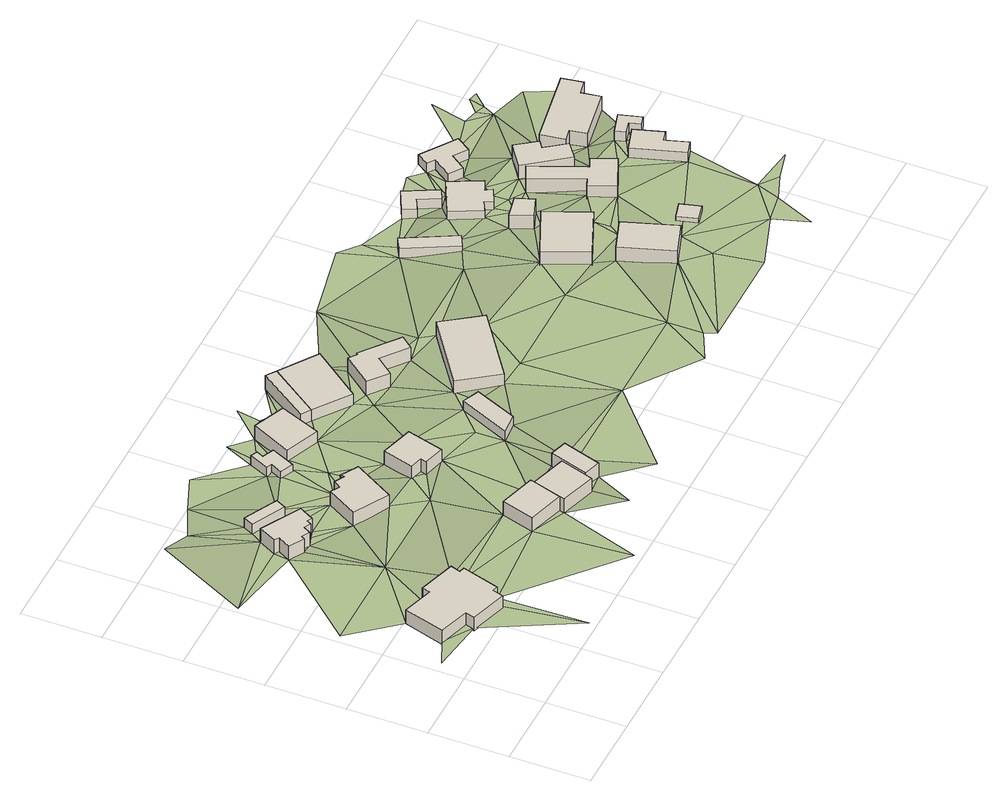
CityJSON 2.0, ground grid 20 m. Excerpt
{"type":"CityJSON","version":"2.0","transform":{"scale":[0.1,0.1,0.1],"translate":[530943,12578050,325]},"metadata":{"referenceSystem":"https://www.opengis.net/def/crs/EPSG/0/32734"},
"CityObjects":{
"building1":{"type":"Building","attributes":{"address":"New Apostolic Church Mamre 6 Liedeman Street Mamre 7347 Cape Town","building":"church","building:levels":"1","amenity":"place_of_worship","building_height":4.1,"plus_code":"4FRWFFPH+X26","ground_height":189.37,"roof_height":193.47},"geometry":[{"type":"Solid","lod":"1","boundaries":[[[[0,1,2,3]],[[1,4,5,2]],[[4,6,7,5]],[[6,8,9,7]],[[8,10,11,9]],[[10,12,13,11]],[[12,14,15,13]],[[14,16,17,15]],[[16,18,19,17]],[[18,20,21,19]],[[20,22,23,21]],[[22,0,3,23]],[[3,2,5,7,9,11,13,15,17,19,21,23]],[[22,20,18,16,14,12,10,8,6,4,1,0]]]]}]},
"building2":{"type":"Building","attributes":{"address":"3 Elim Street Mamre 7347 Cape Town","building":"house","building:levels":"1","building_height":4.1,"plus_code":"4FRWFFQH+42H","ground_height":188.65,"roof_height":192.75},"geometry":[{"type":"Solid","lod":"1","boundaries":[[[[24,25,26,27]],[[25,28,29,26]],[[28,30,31,29]],[[30,32,33,31]],[[32,34,35,33]],[[34,36,37,35]],[[36,38,39,37]],[[38,40,41,39]],[[40,42,43,41]],[[42,44,45,43]],[[44,46,47,45]],[[46,24,27,47]],[[27,26,29,31,33,35,37,39,41,43,45,47]],[[46,44,42,40,38,36,34,32,30,28,25,24]]]]}]},
"building3":{"type":"Building","attributes":{"building":"cabin","building:levels":"1","building_height":2.8,"plus_code":"4FRWFFQH+43R","ground_height":188.65,"roof_height":191.45},"geometry":[{"type":"Solid","lod":"1","boundaries":[[[[48,49,50,51]],[[49,52,53,50]],[[52,54,55,53]],[[54,48,51,55]],[[51,50,53,55]],[[54,52,49,48]]]]}]},
"building4":{"type":"Building","attributes":{"address":"2 Elim Street Mamre 7347 Cape Town","building":"house","building:levels":"1","building_height":4.1,"plus_code":"4FRWFFQH+34V","ground_height":188.65,"roof_height":192.75},"geometry":[{"type":"Solid","lod":"1","boundaries":[[[[56,57,58,59]],[[57,60,61,58]],[[60,62,63,61]],[[62,64,65,63]],[[64,66,67,65]],[[66,68,69,67]],[[68,70,71,69]],[[70,56,59,71]],[[59,58,61,63,65,67,69,71]],[[70,68,66,64,62,60,57,56]]]]}]},
"building5":{"type":"Building","attributes":{"address":"5B Elim Street Mamre 7347 Cape Town","building":"house","building:levels":"1","building_height":4.1,"plus_code":"4FRWFFPH+W5R","ground_height":190.26,"roof_height":194.36},"geometry":[{"type":"Solid","lod":"1","boundaries":[[[[72,73,74,75]],[[73,76,77,74]],[[76,78,79,77]],[[78,80,81,79]],[[80,72,75,81]],[[75,74,77,79,81]],[[80,78,76,73,72]]]]}]},
"building6":{"type":"Building","attributes":{"address":"5A Elim Street Mamre 7347 Cape Town","building":"house","building:levels":"1","building_height":4.1,"plus_code":"4FRWFFPH+W6J","ground_height":190.26,"roof_height":194.36},"geometry":[{"type":"Solid","lod":"1","boundaries":[[[[72,80,81,75]],[[80,82,83,81]],[[82,84,85,83]],[[84,86,87,85]],[[86,72,75,87]],[[75,81,83,85,87]],[[86,84,82,80,72]]]]}]},
"building7":{"type":"Building","attributes":{"address":"Kaap Street Mamre 7347 Cape Town","building":"cabin","building:levels":"1","building_height":2.8,"plus_code":"4FRWFFQH+549","ground_height":187.52,"roof_height":190.32},"geometry":[{"type":"Solid","lod":"1","boundaries":[[[[88,89,90,91]],[[89,92,93,90]],[[92,94,95,93]],[[94,96,97,95]],[[96,98,99,97]],[[98,100,101,99]],[[100,102,103,101]],[[102,88,91,103]],[[91,90,93,95,97,99,101,103]],[[102,100,98,96,94,92,89,88]]]]}]},
"building8":{"type":"Building","attributes":{"address":"Bismillah Elim Street Mamre 7347 Cape Town","building":"yes","building:levels":"1","building_height":4.1,"plus_code":"4FRWFFPH+W6P","ground_height":190.51,"roof_height":194.61},"geometry":[{"type":"Solid","lod":"1","boundaries":[[[[104,105,106,107]],[[105,108,109,106]],[[108,110,111,109]],[[110,104,107,111]],[[107,106,109,111]],[[110,108,105,104]]]]}]},
"building9":{"type":"Building","attributes":{"address":"1 Elim Street Mamre 7347 Cape Town","building":"house","building:levels":"1","building_height":4.1,"plus_code":"4FRWFFQH+359","ground_height":188.68,"roof_height":192.78},"geometry":[{"type":"Solid","lod":"1","boundaries":[[[[112,113,114,115]],[[113,116,117,114]],[[116,118,119,117]],[[118,120,121,119]],[[120,122,123,121]],[[122,112,115,123]],[[115,114,117,119,121,123]],[[122,120,118,116,113,112]]]]}]},
"building10":{"type":"Building","attributes":{"address":"26 Kaap Street Mamre 7347 Cape Town","building":"house","building:levels":"1","building_height":4.1,"plus_code":"4FRWFFQH+55G","ground_height":187.52,"roof_height":191.62},"geometry":[{"type":"Solid","lod":"1","boundaries":[[[[124,125,126,127]],[[125,128,129,126]],[[128,130,131,129]],[[130,124,127,131]],[[127,126,129,131]],[[130,128,125,124]]]]}]},
"building11":{"type":"Building","attributes":{"building":"cabin","building:levels":"1","building_height":2.8,"plus_code":"4FRWFFQH+27F","ground_height":189.64,"roof_height":192.44},"geometry":[{"type":"Solid","lod":"1","boundaries":[[[[132,133,134,135]],[[133,136,137,134]],[[136,138,139,137]],[[138,132,135,139]],[[135,134,137,139]],[[138,136,133,132]]]]}]},
"building12":{"type":"Building","attributes":{"building":"garage","building:levels":"1","building_height":4.1,"plus_code":"4FRWFFQH+56P","ground_height":187.57,"roof_height":191.67},"geometry":[{"type":"Solid","lod":"1","boundaries":[[[[140,141,142,143]],[[141,144,145,142]],[[144,146,147,145]],[[146,140,143,147]],[[143,142,145,147]],[[146,144,141,140]]]]}]},
"building13":{"type":"Building","attributes":{"address":"27 Kaap Street Mamre 7347 Cape Town","building":"house","building:levels":"1","building_height":4.1,"plus_code":"4FRWFFQH+57C","ground_height":187.57,"roof_height":191.67},"geometry":[{"type":"Solid","lod":"1","boundaries":[[[[141,140,143,142]],[[140,148,149,143]],[[148,150,151,149]],[[150,141,142,151]],[[142,143,149,151]],[[150,148,140,141]]]]}]},
"building14":{"type":"Building","attributes":{"address":"28 Kaap Street Mamre 7347 Cape Town","building":"house","building:levels":"1","building_height":4.1,"plus_code":"4FRWFFQH+47X","ground_height":188.73,"roof_height":192.83},"geometry":[{"type":"Solid","lod":"1","boundaries":[[[[152,153,154,155]],[[153,156,157,154]],[[156,158,159,157]],[[158,160,161,159]],[[160,162,163,161]],[[162,164,165,163]],[[164,166,167,165]],[[166,152,155,167]],[[155,154,157,159,161,163,165,167]],[[166,164,162,160,158,156,153,152]]]]}]},
"building15":{"type":"Building","attributes":{"address":"30 Kaap Street Mamre 7347 Cape Town","building":"house","building:levels":"1","building_height":4.1,"plus_code":"4FRWFFQH+38H","ground_height":188.96,"roof_height":193.06},"geometry":[{"type":"Solid","lod":"1","boundaries":[[[[168,169,170,171]],[[169,172,173,170]],[[172,174,175,173]],[[174,168,171,175]],[[171,170,173,175]],[[174,172,169,168]]]]}]},
"building16":{"type":"Building","attributes":{"address":"Kaap Street Mamre 7347 Cape Town","building":"cabin","building:levels":"1","building_height":2.8,"plus_code":"4FRWFFQH+5F5","ground_height":187.6,"roof_height":190.4},"geometry":[{"type":"Solid","lod":"1","boundaries":[[[[176,177,178,179]],[[177,180,181,178]],[[180,182,183,181]],[[182,176,179,183]],[[179,178,181,183]],[[182,180,177,176]]]]}]},
"building17":{"type":"Building","attributes":{"address":"Kaap Street Mamre 7347 Cape Town","building":"house","building:levels":"1","building_height":4.1,"plus_code":"4FRWFFPH+XHJ","ground_height":190.81,"roof_height":194.91},"geometry":[{"type":"Solid","lod":"1","boundaries":[[[[184,185,186,187]],[[185,188,189,186]],[[188,190,191,189]],[[190,184,187,191]],[[187,186,189,191]],[[190,188,185,184]]]]}]},
"building18":{"type":"Building","attributes":{"address":"Kaap Street Mamre 7347 Cape Town","building":"house","building:levels":"1","building_height":4.1,"plus_code":"4FRWFFQH+3G5","ground_height":189.68,"roof_height":193.78},"geometry":[{"type":"Solid","lod":"1","boundaries":[[[[192,193,194,195]],[[193,196,197,194]],[[196,198,199,197]],[[198,192,195,199]],[[195,194,197,199]],[[198,196,193,192]]]]}]},
"building19":{"type":"Building","attributes":{"building":"roof","building:levels":"1","building_height":1.3,"min_height":2.8,"plus_code":"4FRWFFPH+XH9","ground_height":191.65,"roof_height":197.05,"bottom_roof_height":195.75},"geometry":[{"type":"Solid","lod":"1","boundaries":[[[[200,201,202,203]],[[201,204,205,202]],[[204,206,207,205]],[[206,200,203,207]],[[203,202,205,207]],[[206,204,201,200]]]]}]},
"building20":{"type":"Building","attributes":{"building":"yes","building:levels":"1","building_height":4.1,"plus_code":"4FRWFFQH+3HR","ground_height":189.68,"roof_height":193.78},"geometry":[{"type":"Solid","lod":"1","boundaries":[[[[208,209,210,211]],[[209,212,213,210]],[[212,214,215,213]],[[214,208,211,215]],[[211,210,213,215]],[[214,212,209,208]]]]}]},
"building21":{"type":"Building","attributes":{"building":"cabin","building:levels":"1","building_height":2.8,"plus_code":"4FRWFFQH+5GQ","ground_height":187.6,"roof_height":190.4},"geometry":[{"type":"Solid","lod":"1","boundaries":[[[[216,217,218,219]],[[217,220,221,218]],[[220,222,223,221]],[[222,224,225,223]],[[224,226,227,225]],[[226,216,219,227]],[[219,218,221,223,225,227]],[[226,224,222,220,217,216]]]]}]},
"building22":{"type":"Building","attributes":{"address":"Kaap Street Mamre 7347 Cape Town","building":"house","building:levels":"1","building_height":4.1,"plus_code":"4FRWFFQH+4HR","ground_height":187.64,"roof_height":191.74},"geometry":[{"type":"Solid","lod":"1","boundaries":[[[[228,229,230,231]],[[229,232,233,230]],[[232,234,235,233]],[[234,236,237,235]],[[236,238,239,237]],[[238,240,241,239]],[[240,242,243,241]],[[242,228,231,243]],[[231,230,233,235,237,239,241,243]],[[242,240,238,236,234,232,229,228]]]]}]},
"building23":{"type":"Building","attributes":{"address":"Kaap Street Mamre 7347 Cape Town","building":"yes","building:levels":"1","building_height":4.1,"plus_code":"4FRWFFQH+3JM","ground_height":189.68,"roof_height":193.78},"geometry":[{"type":"Solid","lod":"1","boundaries":[[[[244,245,246,247]],[[245,248,249,246]],[[248,250,251,249]],[[250,252,253,251]],[[252,254,255,253]],[[254,256,257,255]],[[256,258,259,257]],[[258,244,247,259]],[[247,246,249,251,253,255,257,259]],[[258,256,254,252,250,248,245,244]]]]}]},
"building24":{"type":"Building","attributes":{"building":"garage","building:levels":"1","building_height":4.1,"plus_code":"4FRWFFQH+4J4","ground_height":189.68,"roof_height":193.78},"geometry":[{"type":"Solid","lod":"1","boundaries":[[[[260,261,262,263]],[[261,264,265,262]],[[264,266,267,265]],[[266,268,269,267]],[[268,270,271,269]],[[270,260,263,271]],[[263,262,265,267,269,271]],[[270,268,266,264,261,260]]]]}]},
"building25":{"type":"Building","attributes":{"address":"9A Gousblom Road Mamre 7347 Cape Town","building":"cabin","building:levels":"1","building_height":2.8,"plus_code":"4FRWFFQH+5JM","ground_height":187.5,"roof_height":190.3},"geometry":[{"type":"Solid","lod":"1","boundaries":[[[[272,273,274,275]],[[273,276,277,274]],[[276,278,279,277]],[[278,280,281,279]],[[280,282,283,281]],[[282,284,285,283]],[[284,286,287,285]],[[286,272,275,287]],[[275,274,277,279,281,283,285,287]],[[286,284,282,280,278,276,273,272]]]]}]},
"building26":{"type":"Building","attributes":{"building":"cabin","building:levels":"1","building_height":2.8,"plus_code":"4FRWFFQH+2MH","ground_height":191.32,"roof_height":194.12},"geometry":[{"type":"Solid","lod":"1","boundaries":[[[[288,289,290,291]],[[289,292,293,290]],[[292,294,295,293]],[[294,296,297,295]],[[296,298,299,297]],[[298,288,291,299]],[[291,290,293,295,297,299]],[[298,296,294,292,289,288]]]]}]},
"building27":{"type":"Building","attributes":{"address":"Mamre 7347 Cape Town","building":"cabin","building:levels":"1","building_height":2.8,"plus_code":"4FRWFFQH+3P2","ground_height":191.32,"roof_height":194.12},"geometry":[{"type":"Solid","lod":"1","boundaries":[[[[300,301,302,303]],[[301,304,305,302]],[[304,306,307,305]],[[306,308,309,307]],[[308,310,311,309]],[[310,300,303,311]],[[303,302,305,307,309,311]],[[310,308,306,304,301,300]]]]}]},
"building28":{"type":"Building","attributes":{"address":"18 Amos Comenius Street Mamre 7347 Cape Town","building":"house","building:levels":"1","building_height":4.1,"plus_code":"4FRWFFQH+4M5","ground_height":189.94,"roof_height":194.04},"geometry":[{"type":"Solid","lod":"1","boundaries":[[[[312,313,314,315]],[[313,316,317,314]],[[316,318,319,317]],[[318,320,321,319]],[[320,322,323,321]],[[322,324,325,323]],[[324,326,327,325]],[[326,312,315,327]],[[315,314,317,319,321,323,325,327]],[[326,324,322,320,318,316,313,312]]]]}]},
"terrain1":{"type":"TINRelief","geometry":[{"type":"CompositeSurface","lod":"1","boundaries":[[[328,329,330]],[[328,330,331]],[[330,332,333]],[[334,18,335]],[[336,337,18]],[[333,332,338]],[[337,335,18]],[[333,338,339]],[[28,334,335]],[[28,24,340]],[[341,335,337]],[[46,342,340]],[[24,46,340]],[[343,341,344]],[[335,30,28]],[[338,78,343]],[[28,25,24]],[[30,335,34]],[[32,30,34]],[[76,341,343]],[[46,345,342]],[[338,346,78]],[[34,335,56]],[[347,335,341]],[[345,46,48]],[[34,38,36]],[[345,48,54]],[[38,34,56]],[[40,38,42]],[[48,46,49]],[[76,343,78]],[[56,42,38]],[[348,345,54]],[[335,349,56]],[[44,49,46]],[[341,76,347]],[[54,52,348]],[[335,347,349]],[[44,42,350]],[[42,56,350]],[[78,346,82]],[[49,44,350]],[[350,52,49]],[[82,80,78]],[[351,52,350]],[[348,52,102]],[[350,352,351]],[[353,52,351]],[[348,102,354]],[[102,52,353]],[[355,351,356]],[[347,357,349]],[[358,359,82]],[[360,351,355]],[[347,76,361]],[[362,349,357]],[[353,351,363]],[[76,73,361]],[[360,363,351]],[[360,355,362]],[[364,357,347]],[[365,102,353]],[[354,102,100]],[[72,366,73]],[[105,359,358]],[[361,364,347]],[[360,362,122]],[[362,357,122]],[[360,367,363]],[[105,104,359]],[[366,359,104]],[[368,357,364]],[[363,367,94]],[[73,366,110]],[[96,94,98]],[[366,104,110]],[[369,100,98]],[[370,367,360]],[[122,370,360]],[[132,73,110]],[[130,94,367]],[[361,73,132]],[[130,98,94]],[[130,369,98]],[[105,371,372]],[[372,108,105]],[[370,122,373]],[[132,110,108]],[[361,374,373]],[[361,132,374]],[[128,370,375]],[[370,376,375]],[[130,128,377]],[[132,108,133]],[[370,373,378]],[[130,377,379]],[[380,376,370]],[[374,138,373]],[[372,371,381]],[[381,108,372]],[[377,128,382]],[[374,132,138]],[[378,380,370]],[[378,373,138]],[[144,128,375]],[[133,108,381]],[[128,144,382]],[[162,380,378]],[[383,378,138]],[[136,133,384]],[[136,383,138]],[[162,378,164]],[[378,383,164]],[[160,380,162]],[[384,133,381]],[[383,136,384]],[[160,150,380]],[[141,150,385]],[[164,383,386]],[[166,164,386]],[[160,158,156]],[[381,387,384]],[[160,156,150]],[[383,172,386]],[[384,387,388]],[[150,156,389]],[[386,390,391]],[[392,387,381]],[[156,391,389]],[[392,381,393]],[[386,172,390]],[[391,390,389]],[[387,394,388]],[[392,393,395]],[[394,387,392]],[[172,396,390]],[[388,396,172]],[[389,390,182]],[[395,397,398]],[[392,395,398]],[[399,388,394]],[[182,390,396]],[[394,392,190]],[[396,388,399]],[[389,182,400]],[[190,392,398]],[[398,397,401]],[[399,394,402]],[[403,401,397]],[[190,402,394]],[[404,396,399]],[[396,404,182]],[[182,405,400]],[[180,405,182]],[[188,402,190]],[[214,404,399]],[[406,398,401]],[[404,214,407]],[[405,180,220]],[[214,399,208]],[[408,180,407]],[[196,208,399]],[[409,402,188]],[[401,403,410]],[[222,180,408]],[[214,411,407]],[[220,180,222]],[[408,407,411]],[[406,401,410]],[[188,412,409]],[[196,209,208]],[[411,214,212]],[[408,226,222]],[[406,413,188]],[[188,413,412]],[[414,411,212]],[[415,411,414]],[[222,226,224]],[[196,409,416]],[[409,412,413]],[[196,416,209]],[[408,229,226]],[[212,417,414]],[[212,209,254]],[[417,418,414]],[[419,406,410]],[[212,254,417]],[[409,413,416]],[[226,229,216]],[[416,254,209]],[[420,410,421]],[[422,423,418]],[[216,424,217]],[[270,418,417]],[[406,288,413]],[[425,254,416]],[[270,417,254]],[[270,422,418]],[[229,422,426]],[[216,229,427]],[[410,420,419]],[[419,288,406]],[[427,424,216]],[[427,229,426]],[[270,254,252]],[[426,422,428]],[[270,429,422]],[[430,427,426]],[[252,431,270]],[[429,428,422]],[[432,431,252]],[[419,420,433]],[[413,288,434]],[[431,432,435]],[[428,436,437]],[[428,429,436]],[[438,431,435]],[[419,433,439]],[[298,434,288]],[[289,288,419]],[[434,306,435]],[[440,318,441]],[[438,318,440]],[[435,322,438]],[[429,441,316]],[[434,298,306]],[[441,318,316]],[[306,322,435]],[[438,322,318]],[[320,318,322]],[[308,306,298]],[[298,296,308]],[[436,429,442]],[[289,294,292]],[[316,442,429]],[[280,436,442]],[[304,322,306]],[[310,308,296]],[[296,294,300]],[[310,296,300]],[[280,442,443]],[[443,444,280]],[[324,322,304]],[[445,442,316]],[[442,446,443]],[[445,316,447]],[[442,448,446]],[[449,446,448]],[[448,450,449]]]}]}
},
"vertices":[
[139,236,26],[232,207,26],[232,207,67],[139,236,67],[241,234,26],[241,234,67],[254,230,26],[254,230,67],[283,325,26],[283,325,67],[269,329,26],[269,329,67],[277,354,26],[277,354,67],[184,383,26],[184,383,67],[178,363,26],[178,363,67],[101,387,26],[101,387,67],[69,284,26],[69,284,67],[146,260,26],[146,260,67],
[204,756,19],[216,749,19],[216,749,60],[204,756,60],[198,717,19],[198,717,60],[236,696,19],[236,696,60],[241,705,19],[241,705,60],[261,694,19],[261,694,60],[271,712,19],[271,712,60],[287,703,19],[287,703,60],[294,714,19],[294,714,60],[306,708,19],[306,708,60],[327,745,19],[327,745,60],[228,800,19],[228,800,60],
[246,828,19],[330,785,19],[330,785,47],[246,828,47],[343,811,19],[343,811,47],[259,854,19],[259,854,47],
[362,632,19],[449,582,19],[449,582,60],[362,632,60],[509,684,19],[509,684,60],[466,709,19],[466,709,60],[465,699,19],[465,699,60],[440,713,19],[440,713,60],[429,694,19],[429,694,60],[406,708,19],[406,708,60],
[605,295,35],[607,305,35],[607,305,76],[605,295,76],[516,332,35],[516,332,76],[491,250,35],[491,250,76],[582,222,35],[582,222,76],
[578,210,35],[578,210,76],[668,182,35],[668,182,76],[695,267,35],[695,267,76],
[461,876,8],[447,847,8],[447,847,36],[461,876,36],[480,832,8],[480,832,36],[508,892,8],[508,892,36],[479,905,8],[479,905,36],[487,923,8],[487,923,36],[470,931,8],[470,931,36],[448,882,8],[448,882,36],
[676,200,38],[718,187,38],[718,187,79],[676,200,79],[749,284,38],[749,284,79],[707,297,38],[707,297,79],
[557,575,20],[588,566,20],[588,566,61],[557,575,61],[583,551,20],[583,551,61],[636,536,20],[636,536,61],[662,628,20],[662,628,61],[580,652,20],[580,652,61],
[506,857,8],[592,822,8],[592,822,49],[506,857,49],[633,924,8],[633,924,49],[553,958,8],[553,958,49],
[754,432,29],[808,437,29],[808,437,57],[754,432,57],[853,542,29],[853,542,57],[811,561,29],[811,561,57],
[653,863,8],[742,988,8],[742,988,49],[653,863,49],[718,1005,8],[718,1005,49],[629,879,8],[629,879,49],
[740,799,8],[740,799,49],[835,923,8],[835,923,49],
[925,740,20],[950,770,20],[950,770,61],[925,740,61],[859,843,20],[859,843,61],[855,839,20],[855,839,61],[835,855,20],[835,855,61],[778,784,20],[778,784,61],[826,746,20],[826,746,61],[862,790,20],[862,790,61],
[925,511,22],[1091,628,22],[1091,628,63],[925,511,63],[1025,722,22],[1025,722,63],[858,605,22],[858,605,63],
[1311,784,9],[1343,801,9],[1343,801,37],[1311,784,37],[1277,927,9],[1277,927,37],[1245,910,9],[1245,910,37],
[1445,315,41],[1527,343,41],[1527,343,82],[1445,315,82],[1482,475,41],[1482,475,82],[1400,447,41],[1400,447,82],
[1375,494,30],[1500,546,30],[1500,546,71],[1375,494,71],[1454,655,30],[1454,655,71],[1328,602,30],[1328,602,71],
[1542,306,90],[1584,317,90],[1584,317,103],[1542,306,103],[1570,368,90],[1570,368,103],[1528,357,90],[1528,357,103],
[1436,663,30],[1488,682,30],[1488,682,71],[1436,663,71],[1471,728,30],[1471,728,71],[1414,716,30],[1414,716,71],
[1466,905,9],[1425,986,9],[1425,986,37],[1466,905,37],[1369,958,9],[1369,958,37],[1385,928,9],[1385,928,37],[1413,942,9],[1413,942,37],[1439,891,9],[1439,891,37],
[1520,822,9],[1482,901,9],[1482,901,50],[1520,822,50],[1390,856,9],[1390,856,50],[1427,781,9],[1427,781,50],[1453,794,9],[1453,794,50],[1463,774,9],[1463,774,50],[1501,792,9],[1501,792,50],[1492,809,9],[1492,809,50],
[1603,532,30],[1688,568,30],[1688,568,71],[1603,532,71],[1663,627,30],[1663,627,71],[1637,616,30],[1637,616,71],[1581,748,30],[1581,748,71],[1542,731,30],[1542,731,71],[1596,604,30],[1596,604,71],[1576,596,30],[1576,596,71],
[1653,661,30],[1691,690,30],[1691,690,71],[1653,661,71],[1653,741,30],[1653,741,71],[1671,754,30],[1671,754,71],[1634,805,30],[1634,805,71],[1577,763,30],[1577,763,71],
[1522,912,8],[1554,889,8],[1554,889,36],[1522,912,36],[1582,928,8],[1582,928,36],[1616,904,8],[1616,904,36],[1641,940,8],[1641,940,36],[1555,1000,8],[1555,1000,36],[1535,971,8],[1535,971,36],[1554,958,8],[1554,958,36],
[1767,432,46],[1802,443,46],[1802,443,74],[1767,432,74],[1784,499,46],[1784,499,74],[1811,507,46],[1811,507,74],[1788,580,46],[1788,580,74],[1726,561,46],[1726,561,74],
[1813,566,46],[1837,573,46],[1837,573,74],[1813,566,74],[1821,629,46],[1821,629,74],[1766,613,46],[1766,613,74],[1774,587,46],[1774,587,74],[1805,595,46],[1805,595,74],
[1892,742,32],[1883,796,32],[1883,796,73],[1892,742,73],[1688,763,32],[1688,763,73],[1698,701,32],[1698,701,73],[1728,707,32],[1728,707,73],[1736,665,32],[1736,665,73],[1864,687,32],[1864,687,73],[1856,735,32],[1856,735,73],
[69,284,34],[3,255,34],[139,236,35],[146,260,35],[253,5,41],[232,207,35],[3,505,26],[253,505,28],[178,363,35],[184,383,28],[254,230,35],[241,234,35],[3,755,19],[277,354,35],[132,992,7],[283,325,35],[269,329,35],[194,963,7],[503,5,42],[503,505,27],[276,1000,7],[449,582,27],[406,708,20],[440,713,20],[429,694,20],[447,847,20],[369,1036,7],[466,709,20],[465,699,20],[557,575,27],[666,89,44],[668,182,38],[503,755,20],[636,536,29],[509,684,20],[480,832,20],[583,551,27],[461,876,20],[695,267,38],[506,857,20],[588,566,27],[503,1005,8],[592,822,20],[804,82,44],[753,255,38],[662,628,29],[753,505,29],[629,879,20],[653,863,20],[614,972,8],[753,755,20],[625,1033,8],[740,799,20],[1002,255,43],[642,954,8],[858,605,29],[925,511,34],[753,1005,8],[925,740,22],[1002,505,34],[1091,628,34],[1002,1005,9],[1002,755,22],[950,770,22],[1252,255,45],[1171,128,48],[1252,505,38],[1251,167,45],[1252,755,25],[1265,137,45],[1445,315,49],[1328,602,38],[1204,1046,9],[1502,255,49],[1375,494,38],[1521,137,49],[1311,784,25],[1252,1005,9],[1527,343,49],[1343,801,25],[1390,856,30],[1500,546,41],[1658,182,52],[1427,781,30],[1502,505,41],[1603,532,41],[1463,774,30],[1453,794,30],[1576,596,41],[1502,755,30],[1501,792,30],[1752,255,52],[1730,195,52],[1687,95,52],[1520,822,30],[1492,809,30],[1502,1005,9],[1596,604,41],[1522,912,9],[1535,971,9],[1554,889,9],[1634,805,32],[1554,958,9],[1653,661,32],[1637,616,46],[1798,221,52],[1688,568,46],[1663,627,46],[1616,904,9],[1582,928,9],[1691,690,32],[1871,240,52],[1653,741,32],[1671,754,32],[1776,913,8],[1730,962,8],[1752,1055,8],[1848,874,32],[1766,953,8],[1883,796,34],[1792,943,8],[1801,983,8],[1825,978,8]
]}
